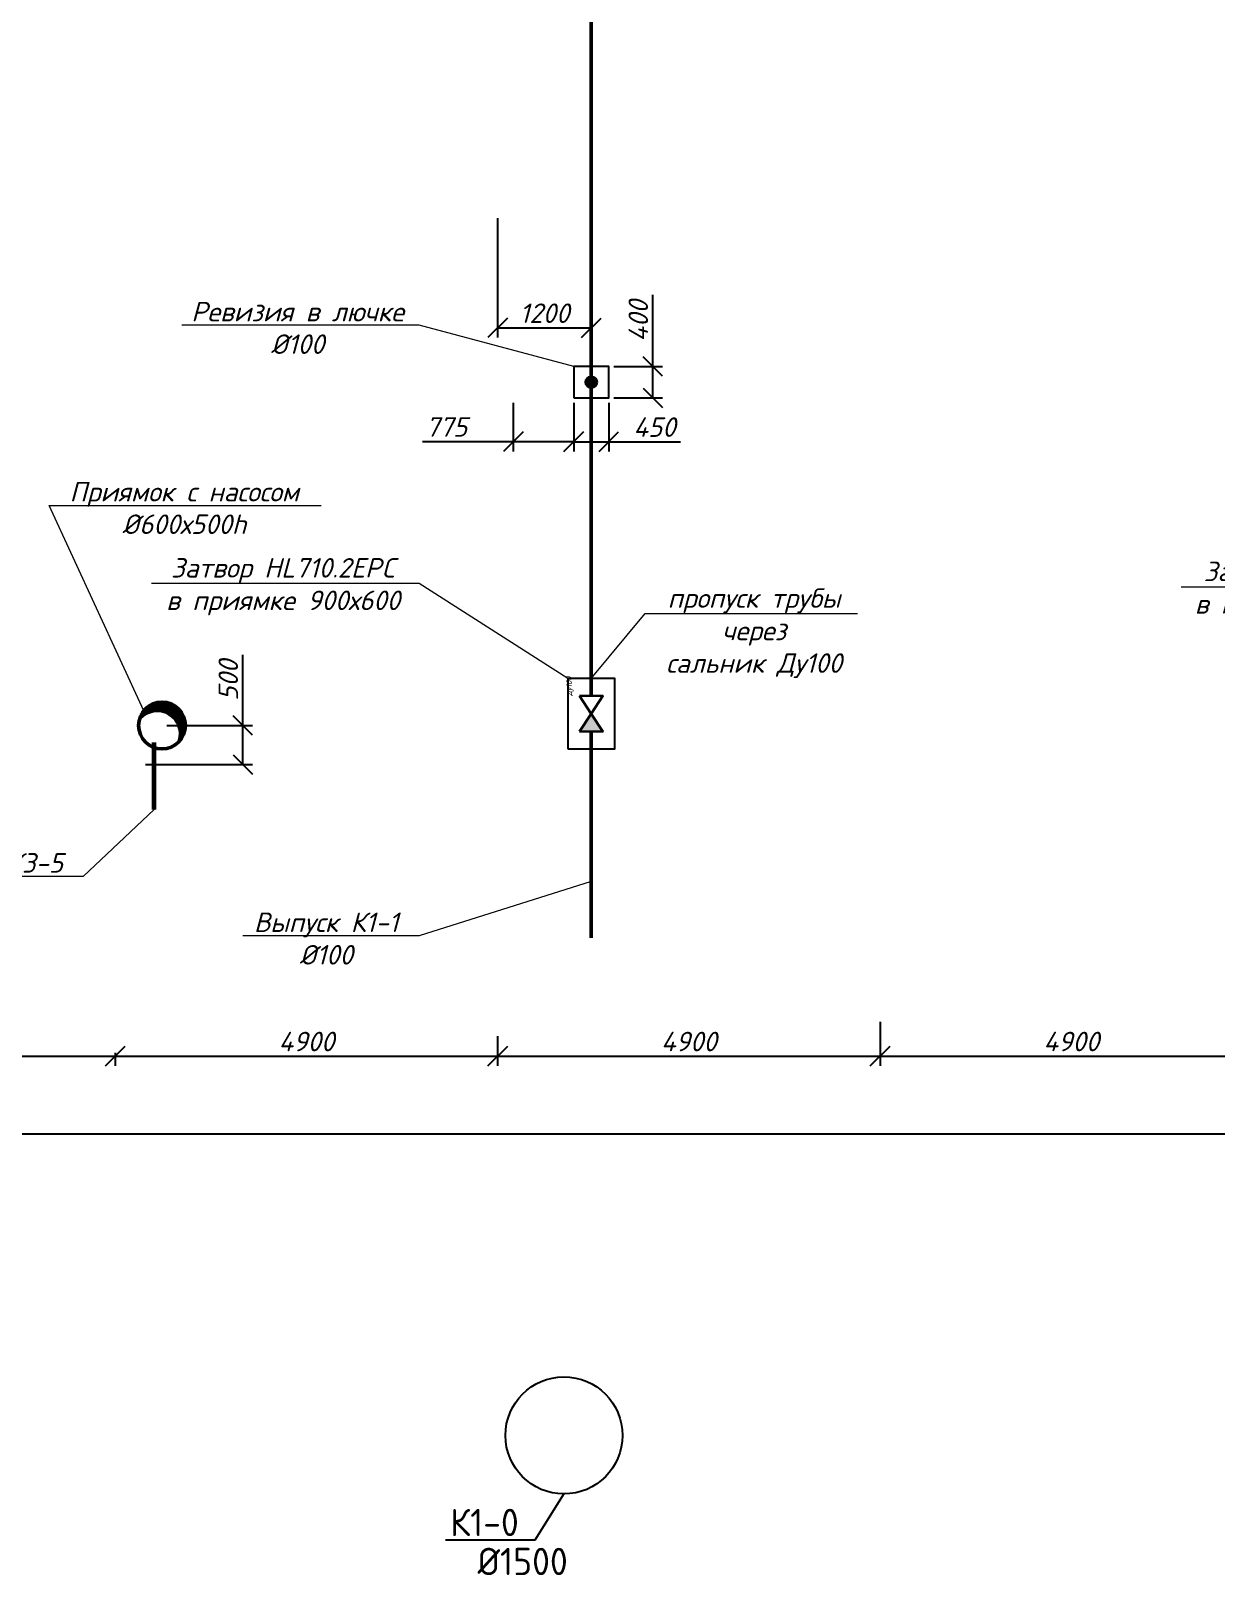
# Model space of a CAD drawing. Header units: millimetres. Extents: x -473555 to 660023, y 5037 to 453528.
# Drawn here: x 28956 to 44141, y 111385 to 131178 of the extents above; entities that cross this region are included whole.
import ezdxf
from ezdxf import colors
from ezdxf.entities.mleader import LeaderData, LeaderLine
from ezdxf.enums import TextEntityAlignment as Align
from ezdxf.math import Vec2, Vec3

# ---------------------------------------------------------------- set-up
doc = ezdxf.new("R2010")
doc.units = ezdxf.units.MM
doc.set_wipeout_variables(frame=1)
doc.layers.add('_ВК-маска', color=255, linetype='Continuous', transparency=0.9)
doc.layers.add('_ВК-Спецификация', color=3, linetype='Continuous', lineweight=15, plot=False, transparency=0.5)
doc.layers.add('ВК_defpoints', color=7, linetype='Continuous', plot=False)
for name, color, linetype, lineweight in [('ВК_K1', 34, 'Continuous', 50), ('ВК_К3', 4, 'Continuous', 60), ('ВК_К3_насос', 4, 'Continuous', 50)]:
    doc.layers.add(name, color=color, linetype=linetype, lineweight=lineweight)
for name, color, linetype in [('ВК_text', 102, 'Continuous'), ('ВК_К1_размер', 102, 'Continuous'), ('ВК_К1_текст', 34, 'Continuous'), ('ВК_К3_текст', 4, 'Continuous')]:
    doc.layers.add(name, color=color, linetype=linetype)
doc.styles.add('GOST-2.304_Type-B', font='GOST Common.ttf')
doc.styles.add('ISOPEUR', font='isocpeui.ttf')
doc.dimstyles.new('Аннотативный', dxfattribs={"dimscale": 0, "dimtxt": 2.5, "dimasz": 2.5, "dimexe": 1.25, "dimexo": 0.625, "dimtad": 1, "dimdec": 0, "dimtxsty": 'ISOPEUR', "dimblk": 'OBLIQUE', "dimcen": 2.5, "dimclrt": 256, "dimadec": 0, "dimazin": 0, "dimtfac": 1, "dimtdec": 0, "dimtmove": 0, "dimatfit": 3, "dimfxl": 1, "dimtfillclr": 256, "dimarcsym": 0})

# ---------------------------------------------------------------- blocks, each defined once
blk = doc.blocks.new('_Oblique')
at = {"color": 0, "linetype": 'ByBlock', "lineweight": -2}
blk.add_line((-0.5, -0.5), (0.5, 0.5), dxfattribs=at)
blk = doc.blocks.new('*D136')
at = {"layer": 'Defpoints', "color": 0, "transparency": 16777216}
for p in [(25136, 118143), (30036, 118143), (30036, 118037)]:
    blk.add_point(p, dxfattribs=at)
at = {"layer": 'ВК_text', "color": 0, "lineweight": -2, "transparency": 16777216}
for p, q in [((25136, 118081), (25136, 117912)), ((25136, 118037), (30036, 118037)), ((30036, 118081), (30036, 117912))]:
    blk.add_line(p, q, dxfattribs=at)
at = {"layer": 'ВК_text', "color": 0, "lineweight": -2, "transparency": 16777216, "xscale": 250, "yscale": 250, "zscale": 250, "rotation": 180}
blk.add_blockref('_Oblique', (25136, 118037), dxfattribs=at)
at = {"layer": 'ВК_text', "color": 0, "lineweight": -2, "transparency": 16777216, "xscale": 250, "yscale": 250, "zscale": 250}
blk.add_blockref('_Oblique', (30036, 118037), dxfattribs=at)
at = {"layer": 'ВК_text', "transparency": 16777216, "insert": (27586, 118224), "char_height": 250, "attachment_point": 5, "style": 'ISOPEUR'}
blk.add_mtext('4900', dxfattribs=at)
blk = doc.blocks.new('*D137')
at = {"layer": 'Defpoints', "color": 0, "transparency": 16777216}
for p in [(34936, 118355), (30036, 118143), (34936, 118037)]:
    blk.add_point(p, dxfattribs=at)
at = {"layer": 'ВК_text', "color": 0, "lineweight": -2, "transparency": 16777216}
for p, q in [((34936, 118292), (34936, 117912)), ((30036, 118081), (30036, 117912)), ((30036, 118037), (34936, 118037))]:
    blk.add_line(p, q, dxfattribs=at)
at = {"layer": 'ВК_text', "color": 0, "lineweight": -2, "transparency": 16777216, "xscale": 250, "yscale": 250, "zscale": 250, "rotation": 180}
blk.add_blockref('_Oblique', (30036, 118037), dxfattribs=at)
at = {"layer": 'ВК_text', "color": 0, "lineweight": -2, "transparency": 16777216, "xscale": 250, "yscale": 250, "zscale": 250}
blk.add_blockref('_Oblique', (34936, 118037), dxfattribs=at)
at = {"layer": 'ВК_text', "transparency": 16777216, "insert": (32486, 118224), "char_height": 250, "attachment_point": 5, "style": 'ISOPEUR'}
blk.add_mtext('4900', dxfattribs=at)
blk = doc.blocks.new('*D138')
at = {"layer": 'Defpoints', "color": 0, "transparency": 16777216}
for p in [(39836, 118539), (34936, 118355), (39836, 118037)]:
    blk.add_point(p, dxfattribs=at)
at = {"layer": 'ВК_text', "color": 0, "lineweight": -2, "transparency": 16777216}
for p, q in [((39836, 118477), (39836, 117912)), ((34936, 118292), (34936, 117912)), ((34936, 118037), (39836, 118037))]:
    blk.add_line(p, q, dxfattribs=at)
at = {"layer": 'ВК_text', "color": 0, "lineweight": -2, "transparency": 16777216, "xscale": 250, "yscale": 250, "zscale": 250, "rotation": 180}
blk.add_blockref('_Oblique', (34936, 118037), dxfattribs=at)
at = {"layer": 'ВК_text', "color": 0, "lineweight": -2, "transparency": 16777216, "xscale": 250, "yscale": 250, "zscale": 250}
blk.add_blockref('_Oblique', (39836, 118037), dxfattribs=at)
at = {"layer": 'ВК_text', "transparency": 16777216, "insert": (37386, 118224), "char_height": 250, "attachment_point": 5, "style": 'ISOPEUR'}
blk.add_mtext('4900', dxfattribs=at)
blk = doc.blocks.new('*D139')
at = {"layer": 'Defpoints', "color": 0, "transparency": 16777216}
for p in [(44736, 118801), (39836, 118539), (44736, 118037)]:
    blk.add_point(p, dxfattribs=at)
at = {"layer": 'ВК_text', "color": 0, "lineweight": -2, "transparency": 16777216}
for p, q in [((44736, 118739), (44736, 117912)), ((39836, 118477), (39836, 117912)), ((39836, 118037), (44736, 118037))]:
    blk.add_line(p, q, dxfattribs=at)
at = {"layer": 'ВК_text', "color": 0, "lineweight": -2, "transparency": 16777216, "xscale": 250, "yscale": 250, "zscale": 250, "rotation": 180}
blk.add_blockref('_Oblique', (39836, 118037), dxfattribs=at)
at = {"layer": 'ВК_text', "color": 0, "lineweight": -2, "transparency": 16777216, "xscale": 250, "yscale": 250, "zscale": 250}
blk.add_blockref('_Oblique', (44736, 118037), dxfattribs=at)
at = {"layer": 'ВК_text', "transparency": 16777216, "insert": (42286, 118224), "char_height": 250, "attachment_point": 5, "style": 'ISOPEUR'}
blk.add_mtext('4900', dxfattribs=at)
blk = doc.blocks.new('*D150')
at = {"layer": 'Defpoints', "color": 0, "transparency": 16777216}
for p in [(99536, 119158), (25136, 118838), (99536, 117040)]:
    blk.add_point(p, dxfattribs=at)
at = {"layer": 'ВК_text', "color": 0, "lineweight": -2, "transparency": 16777216}
for p, q in [((99536, 119096), (99536, 116915)), ((25136, 118775), (25136, 116915)), ((25136, 117040), (99536, 117040))]:
    blk.add_line(p, q, dxfattribs=at)
at = {"layer": 'ВК_text', "color": 0, "lineweight": -2, "transparency": 16777216, "xscale": 250, "yscale": 250, "zscale": 250, "rotation": 180}
blk.add_blockref('_Oblique', (25136, 117040), dxfattribs=at)
at = {"layer": 'ВК_text', "color": 0, "lineweight": -2, "transparency": 16777216, "xscale": 250, "yscale": 250, "zscale": 250}
blk.add_blockref('_Oblique', (99536, 117040), dxfattribs=at)
at = {"layer": 'ВК_text', "transparency": 16777216, "insert": (62336, 117229), "char_height": 250, "attachment_point": 5, "style": 'ISOPEUR'}
blk.add_mtext('74400', dxfattribs=at)
blk = doc.blocks.new('*D225')
at = {"layer": 'Defpoints', "color": 0, "transparency": 16777216}
for p in [(34936, 128842), (36136, 128842), (36136, 127372)]:
    blk.add_point(p, dxfattribs=at)
at = {"layer": 'ВК_К1_размер', "color": 0, "lineweight": -2, "transparency": 16777216}
for p, q in [((34936, 128779), (34936, 127247)), ((36136, 128779), (36136, 127247)), ((34936, 127372), (36136, 127372))]:
    blk.add_line(p, q, dxfattribs=at)
at = {"layer": 'ВК_К1_размер', "color": 0, "lineweight": -2, "transparency": 16777216, "xscale": 250, "yscale": 250, "zscale": 250, "rotation": 180}
blk.add_blockref('_Oblique', (34936, 127372), dxfattribs=at)
at = {"layer": 'ВК_К1_размер', "color": 0, "lineweight": -2, "transparency": 16777216, "xscale": 250, "yscale": 250, "zscale": 250}
blk.add_blockref('_Oblique', (36136, 127372), dxfattribs=at)
at = {"layer": 'ВК_К1_размер', "transparency": 16777216, "insert": (35536, 127559), "char_height": 250, "attachment_point": 5, "style": 'ISOPEUR'}
blk.add_mtext('1200', dxfattribs=at)
blk = doc.blocks.new('_None')
blk = doc.blocks.new('*D227')
at = {"layer": 'Defpoints', "color": 0, "transparency": 16777216}
for p in [(36361, 126875), (36925, 126875), (36361, 126475)]:
    blk.add_point(p, dxfattribs=at)
at = {"layer": 'ВК_К1_размер', "color": 0, "lineweight": -2, "transparency": 16777216}
for p, q in [((36925, 126875), (36925, 127793)), ((36423, 126875), (37050, 126875)), ((36925, 126475), (36925, 126875)), ((36423, 126475), (37050, 126475))]:
    blk.add_line(p, q, dxfattribs=at)
at = {"layer": 'ВК_К1_размер', "color": 0, "lineweight": -2, "transparency": 16777216, "xscale": 250, "yscale": 250, "zscale": 250}
for p, rotation in [((36925, 126875), 90), ((36925, 126475), 270)]:
    blk.add_blockref('_Oblique', p, dxfattribs=dict(at, rotation=rotation))
at = {"layer": 'ВК_К1_размер', "transparency": 16777216, "insert": (36738, 127459), "char_height": 250, "attachment_point": 5, "rotation": 90, "style": 'ISOPEUR'}
blk.add_mtext('400', dxfattribs=at)
blk = doc.blocks.new('*D228')
at = {"layer": 'Defpoints', "color": 0, "transparency": 16777216}
for p in [(35911, 126475), (36361, 126475), (36361, 125912)]:
    blk.add_point(p, dxfattribs=at)
at = {"layer": 'ВК_К1_размер', "color": 0, "lineweight": -2, "transparency": 16777216}
for p, q in [((35911, 126412), (35911, 125787)), ((36361, 126412), (36361, 125787)), ((35911, 125912), (36361, 125912)), ((36361, 125912), (37279, 125912))]:
    blk.add_line(p, q, dxfattribs=at)
at = {"layer": 'ВК_К1_размер', "color": 0, "lineweight": -2, "transparency": 16777216, "xscale": 250, "yscale": 250, "zscale": 250, "rotation": 180}
blk.add_blockref('_Oblique', (35911, 125912), dxfattribs=at)
at = {"layer": 'ВК_К1_размер', "color": 0, "lineweight": -2, "transparency": 16777216, "xscale": 250, "yscale": 250, "zscale": 250}
blk.add_blockref('_Oblique', (36361, 125912), dxfattribs=at)
at = {"layer": 'ВК_К1_размер', "transparency": 16777216, "insert": (36945, 126099), "char_height": 250, "attachment_point": 5, "style": 'ISOPEUR'}
blk.add_mtext('450', dxfattribs=at)
blk = doc.blocks.new('*D229')
at = {"layer": 'Defpoints', "color": 0, "transparency": 16777216}
for p in [(35136, 126475), (35911, 126475), (35911, 125912)]:
    blk.add_point(p, dxfattribs=at)
at = {"layer": 'ВК_К1_размер', "color": 0, "lineweight": -2, "transparency": 16777216}
for p, q in [((35136, 126412), (35136, 125787)), ((35911, 126412), (35911, 125787)), ((35136, 125912), (33974, 125912)), ((35911, 125912), (35136, 125912))]:
    blk.add_line(p, q, dxfattribs=at)
at = {"layer": 'ВК_К1_размер', "color": 0, "lineweight": -2, "transparency": 16777216, "xscale": 250, "yscale": 250, "zscale": 250, "rotation": 180}
blk.add_blockref('_Oblique', (35136, 125912), dxfattribs=at)
at = {"layer": 'ВК_К1_размер', "color": 0, "lineweight": -2, "transparency": 16777216, "xscale": 250, "yscale": 250, "zscale": 250}
blk.add_blockref('_Oblique', (35911, 125912), dxfattribs=at)
at = {"layer": 'ВК_К1_размер', "transparency": 16777216, "insert": (34280, 126101), "char_height": 250, "attachment_point": 5, "style": 'ISOPEUR'}
blk.add_mtext('775', dxfattribs=at)
blk = doc.blocks.new('*U230')
blk.add_wipeout([(0, 0), (152, 100), (152, -100)]).dxf.layer = '_ВК-маска'
blk.add_wipeout([(0, 0), (152, 100), (152, -100)]).dxf.layer = '_ВК-маска'
blk.add_wipeout([(152, 100), (152, -100), (0, 0)]).dxf.layer = '_ВК-маска'
at = {"linetype": 'ByBlock', "lineweight": 30}
blk.add_lwpolyline([(152, 100), (0, 0), (152, -100), (152, 100)], dxfattribs=at)
at = {"layer": '_ВК-Спецификация', "style": 'ISOPEUR'}
blk.add_attdef('ДУ', text='', height=50, dxfattribs=at).set_placement((235, 165), align=Align.CENTER)
blk.add_wipeout([(0, 0), (-152, 100), (-152, -100)]).dxf.layer = '_ВК-маска'
h = blk.add_hatch(color=256)
h.dxf.hatch_style = 1
h.paths.add_polyline_path([(0, 0), (-152, 100), (-152, -100)])
at = {"linetype": 'ByBlock', "lineweight": 30}
blk.add_lwpolyline([(-152, 100), (0, 0), (-152, -100), (-152, 100)], dxfattribs=at)
blk = doc.blocks.new('*D439')
at = {"layer": 'Defpoints', "color": 0, "transparency": 16777216}
for p in [(30636, 122275), (31672, 122275), (30363, 121775)]:
    blk.add_point(p, dxfattribs=at)
at = {"layer": 'ВК_К1_размер', "color": 0, "lineweight": -2, "transparency": 16777216}
for p, q in [((31672, 122275), (31672, 123181)), ((30698, 122275), (31797, 122275)), ((31672, 121775), (31672, 122275)), ((30425, 121775), (31797, 121775))]:
    blk.add_line(p, q, dxfattribs=at)
at = {"layer": 'ВК_К1_размер', "color": 0, "lineweight": -2, "transparency": 16777216, "xscale": 250, "yscale": 250, "zscale": 250}
for p, rotation in [((31672, 122275), 90), ((31672, 121775), 270)]:
    blk.add_blockref('_Oblique', p, dxfattribs=dict(at, rotation=rotation))
at = {"layer": 'ВК_К1_размер', "transparency": 16777216, "insert": (31485, 122853), "char_height": 250, "attachment_point": 5, "rotation": 90, "style": 'ISOPEUR'}
blk.add_mtext('500', dxfattribs=at)

msp = doc.modelspace()

# ---------------------------------------------------------------- linework, layer by layer
at = {"layer": 'ВК_defpoints'}
msp.add_lwpolyline([(35785.7, 112424.9), (35414, 111833.8), (34269, 111833.8)], dxfattribs=at)
msp.add_circle((35785.7, 113174.9), 750, dxfattribs=at)
at = {"layer": 'ВК_K1'}
for p, q in [((36135.7, 122652.1), (36135.7, 138774.9)), ((36135.7, 119553.7), (36135.7, 122197.6))]:
    msp.add_line(p, q, dxfattribs=at)
at = {"layer": 'ВК_К1_текст'}
for points in [[(35910.7, 126474.9), (36360.7, 126474.9), (36360.7, 126874.9), (35910.7, 126874.9)], [(35835.7, 121974.9), (36435.7, 121974.9), (36435.7, 122874.9), (35835.7, 122874.9)]]:
    msp.add_lwpolyline(points, close=True, dxfattribs=at)
for radius in [75, 65, 55, 45, 35, 25, 15, 5]:
    msp.add_circle((36135.7, 126674.9), radius, dxfattribs=at)
at = {"layer": 'ВК_К3'}
msp.add_line((30535.7, 121195.9), (30535.7, 122054.6), dxfattribs=at)
at = {"layer": 'ВК_К3_насос'}
msp.add_circle((30635.7, 122274.9), 300, dxfattribs=at)
for centre in [(30601.9, 122229.8), (30620, 122250.1), (30626.7, 122261.4), (30572.6, 122166.7), (30586.1, 122202.8)]:
    msp.add_arc(centre, 300, 341.77312, 137.673, dxfattribs=at)

# ---------------------------------------------------------------- texts
at = {"layer": 'ВК_defpoints', "linetype": 'Continuous', "style": 'GOST-2.304_Type-B'}
for s, p in [('К1-0', (34328, 111884.5)), ('%%C1500', (34678, 111384.5))]:
    msp.add_text(s, height=350, dxfattribs=at).set_placement(p)

# ---------------------------------------------------------------- dimensions: what is measured, and where the dimension line sits
at = {"layer": 'ВК_text', "color": 0}
for base, p1, p2, override, picture, middle in [((99535.5, 117039.6), (25135.7, 118837.8), (99535.5, 119158.5), {"dimscale": 0, "dimtix": 0, "dimtofl": 1, "dimtmove": 0, "dimatfit": 3}, '*D150', (62335.6, 117228.8)), ((44735.7, 118036.6), (39835.7, 118539.3), (44735.7, 118801.2), {"dimscale": 0, "dimtix": 0, "dimtofl": 1, "dimtmove": 1, "dimatfit": 3}, '*D139', (42285.7, 118224.1)), ((30035.7, 118036.6), (25135.7, 118143.1), (30035.7, 118143.1), {"dimscale": 0, "dimtix": 0, "dimtofl": 1, "dimtmove": 0, "dimatfit": 3}, '*D136', (27585.7, 118224.1)), ((34935.7, 118036.6), (30035.7, 118143.1), (34935.7, 118354.6), {"dimscale": 0, "dimtix": 0, "dimtofl": 1, "dimtmove": 1, "dimatfit": 3}, '*D137', (32485.7, 118224.1)), ((39835.7, 118036.6), (34935.7, 118354.6), (39835.7, 118539.3), {"dimscale": 0, "dimtix": 0, "dimtofl": 1, "dimtmove": 1, "dimatfit": 3}, '*D138', (37385.7, 118224.1))]:
    dim = msp.add_linear_dim(base=base, p1=p1, p2=p2, dimstyle='Аннотативный', override=override, dxfattribs=at)
    dim.commit()
    dim.dimension.update_dxf_attribs({"geometry": picture, "text_midpoint": middle})
at = {"layer": 'ВК_К1_размер'}
for base, p1, p2, picture, middle in [((36135.7, 127371.7), (34935.7, 128841.8), (36135.7, 128841.8), '*D225', (35535.7, 127559.2)), ((36360.7, 125911.7), (35910.7, 126474.9), (36360.7, 126474.9), '*D228', (36944.9, 126099.2))]:
    dim = msp.add_linear_dim(base=base, p1=p1, p2=p2, dimstyle='Аннотативный', override={"dimscale": 0, "dimtix": 0, "dimtofl": 1, "dimtmove": 0, "dimatfit": 3}, dxfattribs=at)
    dim.commit()
    dim.dimension.update_dxf_attribs({"geometry": picture, "text_midpoint": middle})
for base, p1, p2, picture, middle in [((36925.4, 126874.9), (36360.7, 126474.9), (36360.7, 126874.9), '*D227', (36737.9, 127459.1)), ((31672.2, 122274.9), (30363, 121774.9), (30635.7, 122274.9), '*D439', (31484.7, 122852.9))]:
    dim = msp.add_linear_dim(base=base, p1=p1, p2=p2, angle=90, dimstyle='Аннотативный', override={"dimscale": 0, "dimtix": 0, "dimtofl": 1, "dimtmove": 0, "dimatfit": 3}, dxfattribs=at)
    dim.commit()
    dim.dimension.update_dxf_attribs({"geometry": picture, "text_midpoint": middle})
dim = msp.add_linear_dim(base=(35910.7, 125911.7), p1=(35135.7, 126474.9), p2=(35910.7, 126474.9), dimstyle='Аннотативный', override={"dimscale": 0, "dimtix": 0, "dimtofl": 1, "dimtmove": 0, "dimatfit": 3}, dxfattribs=at)
dim.commit()
dim.dimension.update_dxf_attribs({"geometry": '*D229', "text_midpoint": (34280, 125911.7), "dimtype": 128})

# ---------------------------------------------------------------- leaders
at = {"layer": 'ВК_К1_текст', "linetype": 'Continuous'}
ml = msp.add_multileader_mtext('Standard', dxfattribs=at)
ml.set_content('К1\\P%%C150', color=256, style='ISOPEUR')
ml.set_leader_properties(lineweight=15)
ml.set_arrow_properties(name='NONE')
ml.build(insert=Vec2(0, 0))
ml.multileader.update_dxf_attribs({"text_left_attachment_type": 6, "text_right_attachment_type": 6, "dogleg_length": 0.1, "arrow_head_size": 400, "scale": 100})
ctx = ml.context
ctx.base_point, ctx.scale, ctx.char_height, ctx.arrow_head_size, ctx.landing_gap_size, ctx.plane_origin = Vec3(49703.1, 128471.4), 100, 250, 400, 200, Vec3(57426, 119829.7)
ctx.left_attachment, ctx.right_attachment, ctx.text_align_type = 6, 6, 1
notes = []
notes.append((ctx, [(0, (1, 1, 0), (49693.1, 128471.4), (1, 0), 10, [(0, [(49185.8, 128799.6)], 0, [])])]))
ctx.mtext.insert, ctx.mtext.width, ctx.mtext.alignment, ctx.mtext.flow_direction = Vec3(50242.7, 128771.4), 679.167, 2, 5
ml = msp.add_multileader_mtext('Standard', dxfattribs=at)
ml.set_content('К1\\P%%C150', color=256, style='ISOPEUR')
ml.set_leader_properties(lineweight=15)
ml.set_arrow_properties(name='NONE')
ml.build(insert=Vec2(0, 0))
ml.multileader.update_dxf_attribs({"text_left_attachment_type": 6, "text_right_attachment_type": 6, "dogleg_length": 0.1, "arrow_head_size": 400, "scale": 100})
ctx = ml.context
ctx.base_point, ctx.scale, ctx.char_height, ctx.arrow_head_size, ctx.landing_gap_size, ctx.plane_origin = Vec3(47066.6, 127799.1), 100, 250, 400, 200, Vec3(54789.5, 119157.5)
ctx.left_attachment, ctx.right_attachment, ctx.text_align_type = 6, 6, 1
notes.append((ctx, [(1, (1, 1, 0), (48155.8, 127799.1), (-1, 0), 10, [(0, [(48835.9, 128385.8)], 0, [])])]))
ctx.mtext.insert, ctx.mtext.width, ctx.mtext.alignment, ctx.mtext.flow_direction = Vec3(47606.2, 128099.1), 140.857, 2, 5
ml = msp.add_multileader_mtext('Standard', dxfattribs=at)
ml.set_content('Ревизия в лючке\\P%%C100', color=256, style='ISOPEUR')
ml.set_leader_properties(lineweight=15)
ml.set_arrow_properties(name='NONE')
ml.build(insert=Vec2(0, 0))
ml.multileader.update_dxf_attribs({"text_left_attachment_type": 6, "text_right_attachment_type": 6, "dogleg_length": 0.1, "arrow_head_size": 400, "scale": 100})
ctx = ml.context
ctx.base_point, ctx.scale, ctx.char_height, ctx.arrow_head_size, ctx.landing_gap_size, ctx.plane_origin = Vec3(30825.2, 127404.1), 100, 250, 400, 200, Vec3(45388.4, 119986.6)
ctx.left_attachment, ctx.right_attachment, ctx.text_align_type = 6, 6, 1
notes.append((ctx, [(1, (1, 1, 0), (33929.5, 127404.1), (-1, 0), 10, [(0, [(35910.7, 126874.9)], 0, [])])]))
ctx.mtext.insert, ctx.mtext.alignment, ctx.mtext.flow_direction = Vec3(32372.4, 127704.1), 2, 5
ml = msp.add_multileader_mtext('Standard', dxfattribs=at)
ml.set_content('Затвор HL710.2EPC\\Pв приямке 900х600', color=256, style='ISOPEUR')
ml.set_leader_properties(lineweight=15)
ml.set_arrow_properties(name='NONE')
ml.build(insert=Vec2(0, 0))
ml.multileader.update_dxf_attribs({"text_left_attachment_type": 6, "text_right_attachment_type": 6, "dogleg_length": 0.1, "arrow_head_size": 400, "scale": 100})
ctx = ml.context
ctx.base_point, ctx.scale, ctx.char_height, ctx.arrow_head_size, ctx.landing_gap_size, ctx.plane_origin = Vec3(30454.4, 124095.5), 100, 250, 400, 200, Vec3(45388.4, 118343.1)
ctx.left_attachment, ctx.right_attachment, ctx.text_align_type = 6, 6, 1
notes.append((ctx, [(1, (1, 1, 0), (33929.5, 124095.5), (-1, 0), 10, [(0, [(35835.7, 122874.9)], 0, [])])]))
ctx.mtext.insert, ctx.mtext.alignment, ctx.mtext.flow_direction = Vec3(32187, 124420.5), 2, 5
ml = msp.add_multileader_mtext('Standard', dxfattribs=at)
ml.set_content('Затвор HL715.2EPC\\Pв приямке 1200х900', color=256, style='ISOPEUR')
ml.set_leader_properties(lineweight=15)
ml.set_arrow_properties(name='NONE')
ml.build(insert=Vec2(0, 0))
ml.multileader.update_dxf_attribs({"text_left_attachment_type": 6, "text_right_attachment_type": 6, "dogleg_length": 0.1, "arrow_head_size": 400, "scale": 100})
ctx = ml.context
ctx.base_point, ctx.scale, ctx.char_height, ctx.arrow_head_size, ctx.landing_gap_size, ctx.plane_origin = Vec3(43627, 124049.7), 100, 250, 400, 200, Vec3(57157.7, 117926.5)
ctx.left_attachment, ctx.right_attachment, ctx.text_align_type = 6, 6, 1
notes.append((ctx, [(1, (1, 1, 0), (47231.5, 124049.7), (-1, 0), 10, [(0, [(48685.7, 122652.1)], 0, [])])]))
ctx.mtext.insert, ctx.mtext.alignment, ctx.mtext.flow_direction = Vec3(45424.2, 124374.7), 2, 5
ml = msp.add_multileader_mtext('Standard', dxfattribs=at)
ml.set_content('Труба хомутовая\\Pдлины L=15м %%C100', color=256, style='ISOPEUR')
ml.set_leader_properties(lineweight=15)
ml.set_arrow_properties(name='NONE')
ml.build(insert=Vec2(0, 0))
ml.multileader.update_dxf_attribs({"text_left_attachment_type": 6, "text_right_attachment_type": 6, "dogleg_length": 0.1, "arrow_head_size": 400, "scale": 100})
ctx = ml.context
ctx.base_point, ctx.scale, ctx.char_height, ctx.arrow_head_size, ctx.landing_gap_size, ctx.plane_origin = Vec3(68567.7, 123730.5), 100, 250, 400, 200, Vec3(84545.8, 118025.2)
ctx.left_attachment, ctx.right_attachment, ctx.text_align_type = 6, 6, 1
notes.append((ctx, [(0, (1, 1, 0), (68557.7, 123730.5), (1, 0), 10, [(0, [(67285.7, 124163.8)], 0, [])])]))
ctx.mtext.insert, ctx.mtext.width, ctx.mtext.alignment, ctx.mtext.flow_direction = Vec3(70191.6, 124030.5), 3015.909, 2, 5
ml = msp.add_multileader_mtext('Standard', dxfattribs=at)
ml.set_content('Выпуск К1-1\\P%%C100', color=256, style='ISOPEUR')
ml.set_leader_properties(lineweight=15)
ml.set_arrow_properties(name='NONE')
ml.build(insert=Vec2(0, 0))
ml.multileader.update_dxf_attribs({"text_left_attachment_type": 6, "text_right_attachment_type": 6, "dogleg_length": 0.1, "arrow_head_size": 400, "scale": 100})
ctx = ml.context
ctx.base_point, ctx.scale, ctx.char_height, ctx.arrow_head_size, ctx.landing_gap_size, ctx.plane_origin = Vec3(31558.4, 119577.3), 100, 250, 400, 200, Vec3(45388.4, 113825)
ctx.left_attachment, ctx.right_attachment, ctx.text_align_type = 6, 6, 1
notes.append((ctx, [(1, (1, 1, 0), (33929.5, 119577.3), (-1, 0), 10, [(0, [(36135.7, 120276.9)], 0, [])])]))
ctx.mtext.insert, ctx.mtext.alignment, ctx.mtext.flow_direction = Vec3(32739, 119877.3), 2, 5
at = {"layer": 'ВК_К3_текст', "linetype": 'Continuous'}
ml = msp.add_multileader_mtext('Standard', dxfattribs=at)
ml.set_content('Приямок с насосом\\P%%C600х500h', color=256, style='ISOPEUR')
ml.set_leader_properties(lineweight=15)
ml.set_arrow_properties(name='NONE')
ml.build(insert=Vec2(0, 0))
ml.multileader.update_dxf_attribs({"text_left_attachment_type": 6, "text_right_attachment_type": 6, "dogleg_length": 0.1, "arrow_head_size": 400, "scale": 100})
ctx = ml.context
ctx.base_point, ctx.scale, ctx.char_height, ctx.arrow_head_size, ctx.landing_gap_size, ctx.plane_origin = Vec3(29199.4, 125096), 100, 250, 400, 200, Vec3(32196.8, 114082.7)
ctx.left_attachment, ctx.right_attachment, ctx.text_align_type = 6, 6, 1
notes.append((ctx, [(0, (1, 1, 0), (29189.4, 125096), (1, 0), 10, [(0, [(30404.9, 122463.4)], 0, [])])]))
ctx.mtext.insert, ctx.mtext.alignment, ctx.mtext.flow_direction = Vec3(30920.4, 125396), 2, 5
ml = msp.add_multileader_mtext('Standard', dxfattribs=at)
ml.set_content('Выпуск К3-5\\P%%C32', color=256, style='ISOPEUR')
ml.set_leader_properties(lineweight=15)
ml.set_arrow_properties(name='NONE')
ml.build(insert=Vec2(0, 0))
ml.multileader.update_dxf_attribs({"text_left_attachment_type": 6, "text_right_attachment_type": 6, "dogleg_length": 0.1, "arrow_head_size": 400, "scale": 100})
ctx = ml.context
ctx.base_point, ctx.scale, ctx.char_height, ctx.arrow_head_size, ctx.landing_gap_size, ctx.plane_origin = Vec3(27162.2, 120338.2), 100, 250, 400, 200, Vec3(31842.9, 110716.9)
ctx.left_attachment, ctx.right_attachment, ctx.text_align_type = 6, 6, 1
notes.append((ctx, [(1, (1, 1, 0), (29624.1, 120338.2), (-1, 0), 10, [(0, [(30535.7, 121195.9)], 0, [])])]))
ctx.mtext.insert, ctx.mtext.alignment, ctx.mtext.flow_direction = Vec3(28388.1, 120638.2), 2, 5
for ctx, leaders in notes:
    for number, flags, end, landing, length, lines in leaders:
        leader = LeaderData()
        leader.index, (leader.has_last_leader_line, leader.has_dogleg_vector, leader.attachment_direction) = number, flags
        leader.last_leader_point, leader.dogleg_vector, leader.dogleg_length = Vec3(end), Vec3(landing), length
        for number, points, colour, breaks in lines:
            line = LeaderLine()
            line.index, line.vertices, line.color, line.breaks = number, Vec3.list(points), colors.encode_raw_color(colour), breaks
            leader.lines.append(line)
        ctx.leaders.append(leader)

# ---------------------------------------------------------------- next in the draw order: block references
at = {"layer": 'ВК_К1_текст', "xscale": 1.5, "yscale": 1.5, "zscale": 1.5, "rotation": 90}
msp.add_blockref('*U230', (36135.7, 122424.9), dxfattribs=at).add_auto_attribs({'ДУ': 'ду100'})

# ---------------------------------------------------------------- next in the draw order: leaders
at = {"layer": 'ВК_К1_текст', "linetype": 'Continuous'}
ml = msp.add_multileader_mtext('Standard', dxfattribs=at)
ml.set_content('пропуск трубы\\Pчерез\\Pсальник Ду100', color=256, style='ISOPEUR')
ml.set_leader_properties(lineweight=15)
ml.set_arrow_properties(name='NONE')
ml.build(insert=Vec2(0, 0))
ml.multileader.update_dxf_attribs({"text_left_attachment_type": 6, "text_right_attachment_type": 6, "dogleg_length": 0.1, "arrow_head_size": 400, "scale": 100})
ctx = ml.context
ctx.base_point, ctx.scale, ctx.char_height, ctx.arrow_head_size, ctx.landing_gap_size, ctx.plane_origin = Vec3(36836.5, 123708.1), 100, 250, 400, 200, Vec3(51399.6, 116290.6)
ctx.left_attachment, ctx.right_attachment, ctx.text_align_type = 6, 6, 1
notes = []
notes.append((ctx, [(0, (1, 1, 0), (36826.5, 123708.1), (1, 0), 10, [(0, [(36135.7, 122874.9)], 0, [])])]))
ctx.mtext.insert, ctx.mtext.alignment, ctx.mtext.flow_direction = Vec3(38221.1, 124033.1), 2, 5
for ctx, leaders in notes:
    for number, flags, end, landing, length, lines in leaders:
        leader = LeaderData()
        leader.index, (leader.has_last_leader_line, leader.has_dogleg_vector, leader.attachment_direction) = number, flags
        leader.last_leader_point, leader.dogleg_vector, leader.dogleg_length = Vec3(end), Vec3(landing), length
        for number, points, colour, breaks in lines:
            line = LeaderLine()
            line.index, line.vertices, line.color, line.breaks = number, Vec3.list(points), colors.encode_raw_color(colour), breaks
            leader.lines.append(line)
        ctx.leaders.append(leader)

doc.saveas('drawing.dxf')
